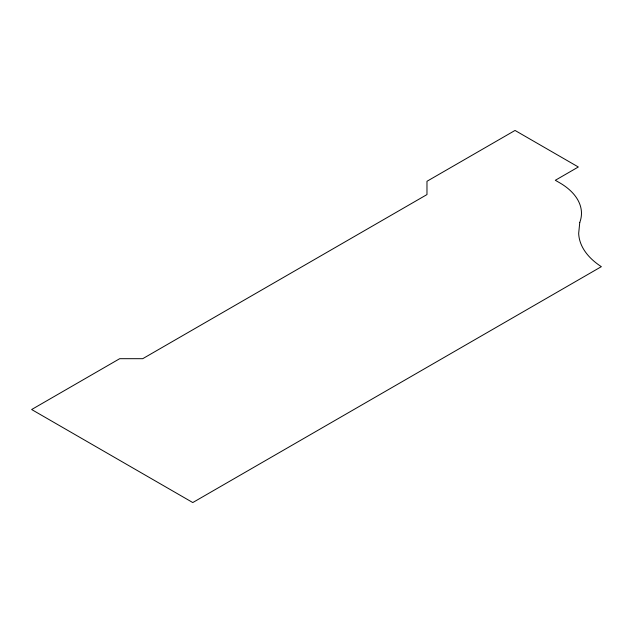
<?xml version="1.0" encoding="UTF-8"?>
<svg xmlns="http://www.w3.org/2000/svg" width="633" height="633" viewBox="0 0 633 633"><rect width="100%" height="100%" fill="white"/><g stroke="black" fill="none" stroke-linecap="round" stroke-linejoin="round"><path stroke-width="0.95" d="M579.765 222.468L578.681 233.316A89.538 51.692 0 0 0 601.35 266.667L192.78 502.555L31.65 409.527L119.708 358.689L142.726 358.689L426.974 194.576L426.974 181.283L515.033 130.445L578.333 166.993L555.315 180.286L560.474 183.261A74.931 43.258 0 0 1 579.765 222.468"/></g></svg>
